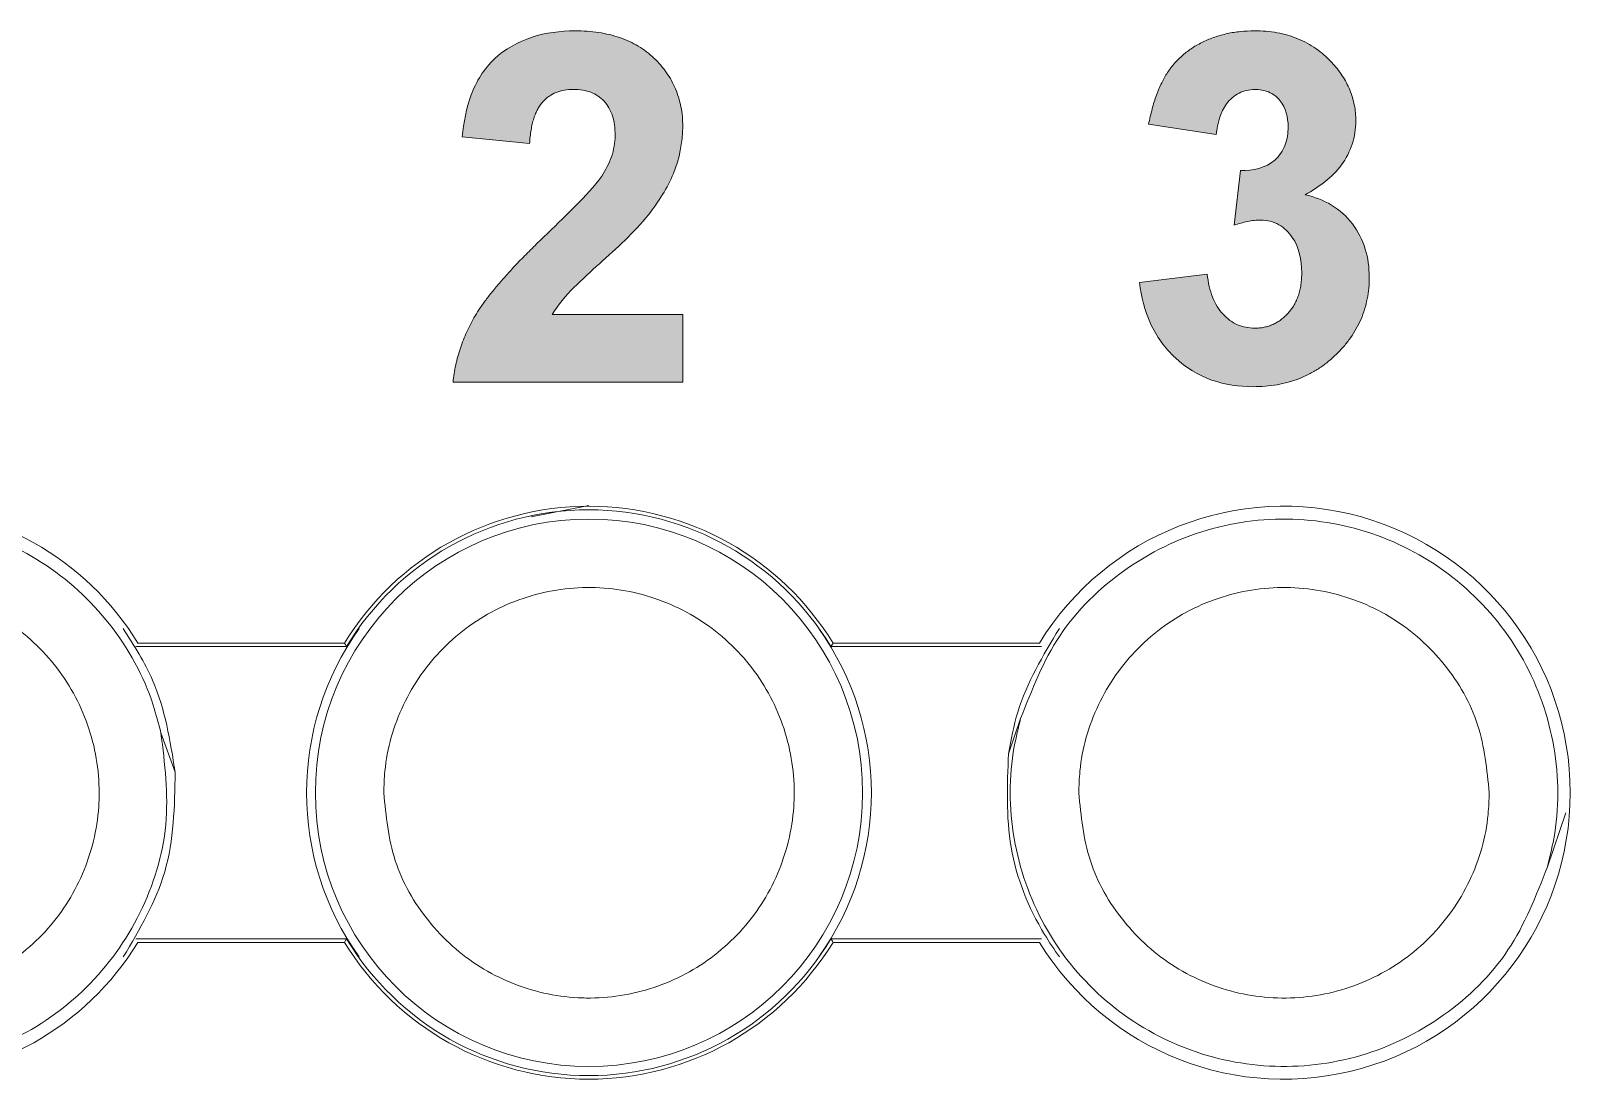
# Model space of a CAD drawing. Extents: x 222 to 1672, y 144 to 807.
# Drawn here: x 459.56 to 465.19, y 469.23 to 473.06 of the extents above; entities that cross this region are included whole.
import ezdxf

# ---------------------------------------------------------------- set-up
doc = ezdxf.new("R2010")
doc.units = 0
doc.header["$LTSCALE"] = 2
doc.header["$MEASUREMENT"] = 0
doc.layers.get('0').update_dxf_attribs({"linetype": 'CONTINUOUS'})

msp = doc.modelspace()

# ---------------------------------------------------------------- hatches: boundary and pattern name
at = {"lineweight": 5}
h = msp.add_hatch(color=256, dxfattribs=at)
edge = h.paths.add_edge_path(flags=0)
edge.add_spline(control_points=[(461.65132, 472.53007), (461.62357, 472.49108), (461.59042, 472.45684), (461.52327, 472.38912), (461.4891, 472.35586), (461.45479, 472.32273)], knot_values=[0, 0, 0, 0, 0.5, 0.5, 1, 1, 1, 1], weights=[1, 1, 1, 1, 1, 1], degree=3, periodic=0)
edge.add_spline(control_points=[(461.45479, 472.32273), (461.43888, 472.30743), (461.40811, 472.27785), (461.36439, 472.23425), (461.32484, 472.19282), (461.28983, 472.15341), (461.25812, 472.11695), (461.23082, 472.08259), (461.20784, 472.05032), (461.18252, 472.01091), (461.15707, 471.96196), (461.13361, 471.90181), (461.11604, 471.84017), (461.11035, 471.79797), (461.10751, 471.77686)], knot_values=[0, 0, 0, 0, 0.0999847, 0.1933643, 0.279631, 0.3593995, 0.4321138, 0.4984758, 0.5580759, 0.6115183, 0.7105433, 0.8073379, 0.903642, 1, 1, 1, 1], weights=[1, 1, 1, 1, 1, 1, 1, 1, 1, 1, 1, 1, 1, 1, 1], degree=3, periodic=0)
edge.add_line((461.10751, 471.77686), (461.94715, 471.77686))
edge.add_line((461.94715, 471.77686), (461.94715, 472.02382))
edge.add_line((461.94715, 472.02382), (461.46997, 472.02382))
edge.add_spline(control_points=[(461.46997, 472.02382), (461.49267, 472.06044), (461.51921, 472.09351), (461.5799, 472.1526), (461.61104, 472.18141), (461.70539, 472.26697), (461.76973, 472.32297), (461.82265, 472.38962)], knot_values=[0, 0, 0, 0, 0.25, 0.25, 0.5, 0.5, 1, 1, 1, 1], weights=[1, 1, 1, 1, 1, 1, 1, 1], degree=3, periodic=0)
edge.add_spline(control_points=[(461.82265, 472.38962), (461.85818, 472.43656), (461.89113, 472.4862), (461.93548, 472.59398), (461.94583, 472.65274), (461.94715, 472.71168)], knot_values=[0, 0, 0, 0, 0.5, 0.5, 1, 1, 1, 1], weights=[1, 1, 1, 1, 1, 1], degree=3, periodic=0)
edge.add_spline(control_points=[(461.94715, 472.71168), (461.94692, 472.72388), (461.94645, 472.74787), (461.94101, 472.783), (461.93282, 472.8166), (461.92157, 472.84881), (461.90644, 472.87921), (461.8883, 472.90827), (461.86694, 472.93585), (461.84223, 472.96149), (461.81482, 472.98487), (461.78475, 473.00537), (461.75212, 473.02264), (461.71706, 473.03685), (461.6794, 473.04751), (461.63952, 473.05556), (461.59707, 473.06018), (461.56799, 473.06073), (461.55306, 473.06102)], knot_values=[0, 0, 0, 0, 0.0617679, 0.1215089, 0.1796931, 0.2368754, 0.2940179, 0.3514178, 0.4102701, 0.4705148, 0.5315599, 0.592554, 0.6545737, 0.7183293, 0.7839363, 0.852633, 0.924335, 1, 1, 1, 1], weights=[1, 1, 1, 1, 1, 1, 1, 1, 1, 1, 1, 1, 1, 1, 1, 1, 1, 1, 1], degree=3, periodic=0)
edge.add_spline(control_points=[(461.55306, 473.06102), (461.49973, 473.06032), (461.44669, 473.05416), (461.34633, 473.02082), (461.29836, 472.99487), (461.22016, 472.92247), (461.19245, 472.87563), (461.15561, 472.77764), (461.14668, 472.726), (461.14044, 472.67361)], knot_values=[0, 0, 0, 0, 0.25, 0.25, 0.5, 0.5, 0.75, 0.75, 1, 1, 1, 1], weights=[1, 1, 1, 1, 1, 1, 1, 1, 1, 1], degree=3, periodic=0)
edge.add_line((461.14044, 472.67361), (461.38739, 472.64943))
edge.add_spline(control_points=[(461.38739, 472.64943), (461.38796, 472.65802), (461.38906, 472.67456), (461.39252, 472.69833), (461.3968, 472.72016), (461.40213, 472.74017), (461.40885, 472.75822), (461.41655, 472.77452), (461.42522, 472.78901), (461.43821, 472.80545), (461.45751, 472.8221), (461.48431, 472.83696), (461.51508, 472.8455), (461.53671, 472.84649), (461.54791, 472.84699)], knot_values=[0, 0, 0, 0, 0.089873, 0.1731115, 0.2507683, 0.3222695, 0.3891663, 0.4516783, 0.5103696, 0.5652154, 0.6699706, 0.7742151, 0.8831211, 1, 1, 1, 1], weights=[1, 1, 1, 1, 1, 1, 1, 1, 1, 1, 1, 1, 1, 1, 1], degree=3, periodic=0)
edge.add_spline(control_points=[(461.54791, 472.84699), (461.55919, 472.84646), (461.58078, 472.84543), (461.61139, 472.83744), (461.63802, 472.82352), (461.66058, 472.8041), (461.67859, 472.77938), (461.69147, 472.74982), (461.69888, 472.71556), (461.69974, 472.69131), (461.7002, 472.6785)], knot_values=[0, 0, 0, 0, 0.131231, 0.2510918, 0.3649536, 0.47821, 0.5946121, 0.7179637, 0.8509261, 1, 1, 1, 1], weights=[1, 1, 1, 1, 1, 1, 1, 1, 1, 1, 1], degree=3, periodic=0)
edge.add_spline(control_points=[(461.7002, 472.6785), (461.69884, 472.65215), (461.6956, 472.62612), (461.67815, 472.57597), (461.66501, 472.5528), (461.65132, 472.53007)], knot_values=[0, 0, 0, 0, 0.5, 0.5, 1, 1, 1, 1], weights=[1, 1, 1, 1, 1, 1], degree=3, periodic=0)
h = msp.add_hatch(color=256, dxfattribs=at)
edge = h.paths.add_edge_path(flags=0)
edge.add_spline(control_points=[(464.20925, 472.1779), (464.20911, 472.17035), (464.20883, 472.15556), (464.20649, 472.13396), (464.20264, 472.11348), (464.19726, 472.09419), (464.19039, 472.076), (464.18152, 472.05931), (464.17141, 472.04369), (464.15995, 472.02929), (464.14702, 472.01665), (464.1338, 472.00505), (464.11929, 471.9959), (464.10453, 471.98767), (464.08858, 471.98189), (464.07209, 471.97742), (464.05482, 471.97481), (464.04308, 471.97455), (464.03715, 471.97442)], knot_values=[0, 0, 0, 0, 0.0758305, 0.1485862, 0.2178373, 0.2849122, 0.3495259, 0.4127003, 0.4743294, 0.5361989, 0.5970956, 0.6557591, 0.7123701, 0.7690074, 0.8251514, 0.8821802, 0.9405204, 1, 1, 1, 1], weights=[1, 1, 1, 1, 1, 1, 1, 1, 1, 1, 1, 1, 1, 1, 1, 1, 1, 1, 1], degree=3, periodic=0)
edge.add_spline(control_points=[(464.03715, 471.97442), (464.02618, 471.97495), (464.00474, 471.97598), (463.97398, 471.98617), (463.94573, 472.00228), (463.92079, 472.02518), (463.8987, 472.05337), (463.88234, 472.0881), (463.86969, 472.12798), (463.86565, 472.1568), (463.86352, 472.17199)], knot_values=[0, 0, 0, 0, 0.1131108, 0.2210721, 0.3314922, 0.4470273, 0.5690459, 0.6995095, 0.8416922, 1, 1, 1, 1], weights=[1, 1, 1, 1, 1, 1, 1, 1, 1, 1, 1], degree=3, periodic=0)
edge.add_line((463.86352, 472.17199), (463.61656, 472.14163))
edge.add_spline(control_points=[(463.61656, 472.14163), (463.62297, 472.08966), (463.63445, 472.03857), (463.67842, 471.94413), (463.70925, 471.90145), (463.7861, 471.82996), (463.83107, 471.802), (463.92894, 471.76775), (463.97994, 471.76128), (464.03201, 471.7604)], knot_values=[0, 0, 0, 0, 0.25, 0.25, 0.5, 0.5, 0.75, 0.75, 1, 1, 1, 1], weights=[1, 1, 1, 1, 1, 1, 1, 1, 1, 1], degree=3, periodic=0)
edge.add_spline(control_points=[(464.03201, 471.7604), (464.04677, 471.76074), (464.07589, 471.76143), (464.11856, 471.7668), (464.15934, 471.77622), (464.19826, 471.78897), (464.23531, 471.8057), (464.27071, 471.82558), (464.30378, 471.84995), (464.33491, 471.87718), (464.36327, 471.90704), (464.38817, 471.93878), (464.40907, 471.97221), (464.42655, 472.00698), (464.43962, 472.04358), (464.44911, 472.08157), (464.45535, 472.12111), (464.45592, 472.14804), (464.4562, 472.1617)], knot_values=[0, 0, 0, 0, 0.0680365, 0.1341682, 0.1978302, 0.2606972, 0.3226179, 0.3849258, 0.4474589, 0.5115953, 0.575337, 0.6370049, 0.6972077, 0.756774, 0.8160353, 0.8759468, 0.937097, 1, 1, 1, 1], weights=[1, 1, 1, 1, 1, 1, 1, 1, 1, 1, 1, 1, 1, 1, 1, 1, 1, 1, 1], degree=3, periodic=0)
edge.add_spline(control_points=[(464.4562, 472.1617), (464.45537, 472.1963), (464.45182, 472.23048), (464.43141, 472.29682), (464.41535, 472.32767), (464.37299, 472.38272), (464.34783, 472.40602), (464.28823, 472.4422), (464.25591, 472.4539), (464.22211, 472.4619)], knot_values=[0, 0, 0, 0, 0.25, 0.25, 0.5, 0.5, 0.75, 0.75, 1, 1, 1, 1], weights=[1, 1, 1, 1, 1, 1, 1, 1, 1, 1], degree=3, periodic=0)
edge.add_spline(control_points=[(464.22211, 472.4619), (464.27219, 472.49077), (464.32033, 472.52465), (464.37149, 472.59384), (464.38482, 472.61966), (464.40283, 472.67445), (464.40576, 472.70293), (464.40681, 472.73175)], knot_values=[0, 0, 0, 0, 0.5, 0.5, 0.75, 0.75, 1, 1, 1, 1], weights=[1, 1, 1, 1, 1, 1, 1, 1], degree=3, periodic=0)
edge.add_spline(control_points=[(464.40681, 472.73175), (464.40658, 472.74154), (464.40612, 472.76103), (464.40193, 472.78984), (464.39486, 472.81778), (464.38538, 472.84511), (464.37264, 472.8714), (464.35761, 472.89726), (464.33966, 472.92214), (464.32584, 472.93766), (464.31884, 472.94552)], knot_values=[0, 0, 0, 0, 0.1238983, 0.2467408, 0.3676144, 0.4884929, 0.6123389, 0.7369205, 0.8668022, 1, 1, 1, 1], weights=[1, 1, 1, 1, 1, 1, 1, 1, 1, 1, 1], degree=3, periodic=0)
edge.add_spline(control_points=[(464.31884, 472.94552), (464.30977, 472.95474), (464.29184, 472.97299), (464.26156, 472.99643), (464.2294, 473.01675), (464.19466, 473.03289), (464.15793, 473.04557), (464.11905, 473.05453), (464.07796, 473.06005), (464.04978, 473.06069), (464.03535, 473.06102)], knot_values=[0, 0, 0, 0, 0.1228372, 0.2430698, 0.3632248, 0.4839762, 0.6064773, 0.7320876, 0.8628777, 1, 1, 1, 1], weights=[1, 1, 1, 1, 1, 1, 1, 1, 1, 1, 1], degree=3, periodic=0)
edge.add_spline(control_points=[(464.03535, 473.06102), (464.01852, 473.06056), (463.98551, 473.05964), (463.93738, 473.05163), (463.89166, 473.03911), (463.84887, 473.02136), (463.80946, 472.99941), (463.77435, 472.97317), (463.74376, 472.94325), (463.71764, 472.90896), (463.69606, 472.86959), (463.67726, 472.82493), (463.66136, 472.77434), (463.65356, 472.73826), (463.64949, 472.7194)], knot_values=[0, 0, 0, 0, 0.0887937, 0.1740353, 0.2566934, 0.3384464, 0.4178559, 0.4941374, 0.5690024, 0.6429332, 0.7207162, 0.8052548, 0.8982642, 1, 1, 1, 1], weights=[1, 1, 1, 1, 1, 1, 1, 1, 1, 1, 1, 1, 1, 1, 1], degree=3, periodic=0)
edge.add_line((463.64949, 472.7194), (463.89644, 472.68236))
edge.add_spline(control_points=[(463.89644, 472.68236), (463.9019, 472.72215), (463.91067, 472.76273), (463.94686, 472.81051), (463.96216, 472.82403), (463.99776, 472.84254), (464.01748, 472.84601), (464.03741, 472.84699)], knot_values=[0, 0, 0, 0, 0.5, 0.5, 0.75, 0.75, 1, 1, 1, 1], weights=[1, 1, 1, 1, 1, 1, 1, 1], degree=3, periodic=0)
edge.add_spline(control_points=[(464.03741, 472.84699), (464.05486, 472.8462), (464.0724, 472.84424), (464.10422, 472.83061), (464.11829, 472.81991), (464.15157, 472.77968), (464.1586, 472.74452), (464.15986, 472.71014)], knot_values=[0, 0, 0, 0, 0.25, 0.25, 0.5, 0.5, 1, 1, 1, 1], weights=[1, 1, 1, 1, 1, 1, 1, 1], degree=3, periodic=0)
edge.add_spline(control_points=[(464.15986, 472.71014), (464.15883, 472.68765), (464.15685, 472.66491), (464.14064, 472.62286), (464.12764, 472.60369), (464.0777, 472.55883), (464.03034, 472.54988), (463.98545, 472.55065)], knot_values=[0, 0, 0, 0, 0.25, 0.25, 0.5, 0.5, 1, 1, 1, 1], weights=[1, 1, 1, 1, 1, 1, 1, 1], degree=3, periodic=0)
edge.add_line((463.98545, 472.55065), (463.9623, 472.35129))
edge.add_spline(control_points=[(463.9623, 472.35129), (463.97819, 472.35614), (463.99422, 472.36069), (464.0105, 472.36398), (464.01871, 472.36563), (464.02695, 472.36717), (464.03526, 472.36813), (464.04357, 472.3691), (464.05195, 472.36934), (464.06031, 472.36955)], knot_values=[0, 0, 0, 0, 0.0000499, 0.0000499, 0.0000499, 0.000075, 0.000075, 0.000075, 0.0001001, 0.0001001, 0.0001001, 0.0001001], weights=[1, 1, 1, 1, 1, 1, 1, 1, 1, 1], degree=3, periodic=0)
edge.add_spline(control_points=[(464.06031, 472.36955), (464.08315, 472.36802), (464.10597, 472.36409), (464.14529, 472.34097), (464.16166, 472.32479), (464.20056, 472.2693), (464.20757, 472.22294), (464.20925, 472.1779)], knot_values=[0, 0, 0, 0, 0.25, 0.25, 0.5, 0.5, 1, 1, 1, 1], weights=[1, 1, 1, 1, 1, 1, 1, 1], degree=3, periodic=0)

# ---------------------------------------------------------------- linework, layer by layer
for p, q in [((463.89644, 472.68236), (463.64949, 472.7194)), ((461.38739, 472.64943), (461.14044, 472.67361)), ((463.9623, 472.35129), (463.98545, 472.55065)), ((463.61656, 472.14163), (463.86352, 472.17199)), ((461.46997, 472.02382), (461.94715, 472.02382)), ((461.94715, 472.02382), (461.94715, 471.77686)), ((461.94715, 471.77686), (461.10751, 471.77686))]:
    msp.add_line(p, q, dxfattribs=at)
at = {"linetype": 'Continuous', "lineweight": 5}
for p, q in [((461.60438, 471.32675), (461.39282, 471.28467)), ((460.76169, 470.87673), (460.76462, 470.87673)), ((462.44414, 470.87673), (462.44543, 470.87673)), ((459.94884, 470.81059), (460.71827, 470.81059)), ((460.71091, 470.82368), (459.9562, 470.82368)), ((462.48884, 470.81059), (463.25827, 470.81059)), ((463.25091, 470.82368), (462.4962, 470.82368)), ((460.04016, 470.49546), (460.09238, 470.35158)), ((463.18184, 470.54784), (463.13765, 470.41902)), ((465.17465, 470.20311), (465.10692, 470.00557)), ((460.71827, 469.74313), (459.94884, 469.74313)), ((459.9562, 469.73004), (460.71091, 469.73004)), ((463.25827, 469.74313), (462.48884, 469.74313)), ((462.4962, 469.73004), (463.25091, 469.73004)), ((460.76462, 469.67673), (460.76187, 469.67673)), ((462.44414, 469.67673), (462.44525, 469.67673))]:
    msp.add_line(p, q, dxfattribs=at)
at = {"linetype": 'Continuous', "lineweight": 5, "flags": 128}
for points in [[(460.71827, 470.81059), (460.7132, 470.8196), (460.71091, 470.82368)], [(462.48884, 470.81059), (462.49391, 470.8196), (462.4962, 470.82368)], [(460.71827, 469.74313), (460.7132, 469.73413), (460.71091, 469.73004)], [(462.48884, 469.74313), (462.49391, 469.73413), (462.4962, 469.73004)]]:
    msp.add_lwpolyline(points, dxfattribs=at)
at = {"linetype": 'Continuous', "lineweight": 5}
msp.add_circle((461.60438, 470.2767), 1, dxfattribs=at)
for centre, radius, start, end in [((459.06356, 470.27686), 1.04682, 31.4908, 148.5092), ((461.60356, 470.27686), 1.04682, 31.4908, 148.5092), ((461.60356, 470.27686), 1.03373, 31.08527, 148.91473), ((464.14356, 470.27686), 1.04682, 211.4908, 148.5092), ((461.60438, 470.27673), 1.03208, 144.45452, 215.54548), ((461.60438, 470.27673), 1.03208, 324.45452, 35.54548), ((459.06356, 470.27686), 1.04682, 211.4908, 328.5092), ((461.60356, 470.27686), 1.04682, 211.4908, 328.5092), ((461.60356, 470.27686), 1.03373, 211.08527, 328.91473)]:
    msp.add_arc(centre, radius, start, end, dxfattribs=at)
at = {"lineweight": 5}
for points, knots in [([(461.14044, 472.67361), (461.14668, 472.726), (461.15561, 472.77764), (461.19245, 472.87563), (461.22016, 472.92247), (461.29836, 472.99487), (461.34633, 473.02082), (461.44669, 473.05416), (461.49973, 473.06032), (461.55306, 473.06102)], [0, 0, 0, 0, 0.25, 0.25, 0.5, 0.5, 0.75, 0.75, 1, 1, 1, 1]), ([(461.55306, 473.06102), (461.56799, 473.06073), (461.59707, 473.06018), (461.63952, 473.05556), (461.6794, 473.04751), (461.71706, 473.03685), (461.75212, 473.02264), (461.78475, 473.00537), (461.81482, 472.98487), (461.84223, 472.96149), (461.86694, 472.93585), (461.8883, 472.90827), (461.90644, 472.87921), (461.92157, 472.84881), (461.93282, 472.8166), (461.94101, 472.783), (461.94645, 472.74787), (461.94692, 472.72388), (461.94715, 472.71168)], [0, 0, 0, 0, 0.075665, 0.147367, 0.2160637, 0.2816707, 0.3454263, 0.407446, 0.4684401, 0.5294852, 0.5897299, 0.6485822, 0.7059821, 0.7631246, 0.8203069, 0.8784911, 0.9382321, 1, 1, 1, 1]), ([(463.64949, 472.7194), (463.65356, 472.73826), (463.66136, 472.77434), (463.67726, 472.82493), (463.69606, 472.86959), (463.71764, 472.90896), (463.74376, 472.94325), (463.77435, 472.97317), (463.80946, 472.99941), (463.84887, 473.02136), (463.89166, 473.03911), (463.93738, 473.05163), (463.98551, 473.05964), (464.01852, 473.06056), (464.03535, 473.06102)], [0, 0, 0, 0, 0.1017358, 0.1947452, 0.2792838, 0.3570668, 0.4309976, 0.5058626, 0.5821441, 0.6615536, 0.7433066, 0.8259647, 0.9112063, 1, 1, 1, 1]), ([(464.03535, 473.06102), (464.04978, 473.06069), (464.07796, 473.06005), (464.11905, 473.05453), (464.15793, 473.04557), (464.19466, 473.03289), (464.2294, 473.01675), (464.26156, 472.99643), (464.29184, 472.97299), (464.30977, 472.95474), (464.31884, 472.94552)], [0, 0, 0, 0, 0.1371223, 0.2679124, 0.3935227, 0.5160238, 0.6367752, 0.7569302, 0.8771628, 1, 1, 1, 1]), ([(464.31884, 472.94552), (464.32584, 472.93766), (464.33966, 472.92214), (464.35761, 472.89726), (464.37264, 472.8714), (464.38538, 472.84511), (464.39486, 472.81778), (464.40193, 472.78984), (464.40612, 472.76103), (464.40658, 472.74154), (464.40681, 472.73175)], [0, 0, 0, 0, 0.1331978, 0.2630795, 0.3876611, 0.5115071, 0.6323856, 0.7532592, 0.8761017, 1, 1, 1, 1]), ([(461.54791, 472.84699), (461.53671, 472.84649), (461.51508, 472.8455), (461.48431, 472.83696), (461.45751, 472.8221), (461.43821, 472.80545), (461.42522, 472.78901), (461.41655, 472.77452), (461.40885, 472.75822), (461.40213, 472.74017), (461.3968, 472.72016), (461.39252, 472.69833), (461.38906, 472.67456), (461.38796, 472.65802), (461.38739, 472.64943)], [0, 0, 0, 0, 0.1168789, 0.2257849, 0.3300294, 0.4347846, 0.4896304, 0.5483217, 0.6108337, 0.6777305, 0.7492317, 0.8268885, 0.910127, 1, 1, 1, 1]), ([(461.7002, 472.6785), (461.69974, 472.69131), (461.69888, 472.71556), (461.69147, 472.74982), (461.67859, 472.77938), (461.66058, 472.8041), (461.63802, 472.82352), (461.61139, 472.83744), (461.58078, 472.84543), (461.55919, 472.84646), (461.54791, 472.84699)], [0, 0, 0, 0, 0.1490739, 0.2820363, 0.4053879, 0.52179, 0.6350464, 0.7489082, 0.868769, 1, 1, 1, 1]), ([(464.03741, 472.84699), (464.01748, 472.84601), (463.99776, 472.84254), (463.96216, 472.82403), (463.94686, 472.81051), (463.91067, 472.76273), (463.9019, 472.72215), (463.89644, 472.68236)], [0, 0, 0, 0, 0.25, 0.25, 0.5, 0.5, 1, 1, 1, 1]), ([(464.15986, 472.71014), (464.1586, 472.74452), (464.15157, 472.77968), (464.11829, 472.81991), (464.10422, 472.83061), (464.0724, 472.84424), (464.05486, 472.8462), (464.03741, 472.84699)], [0, 0, 0, 0, 0.5, 0.5, 0.75, 0.75, 1, 1, 1, 1]), ([(461.94715, 472.71168), (461.94583, 472.65274), (461.93548, 472.59398), (461.89113, 472.4862), (461.85818, 472.43656), (461.82265, 472.38962)], [0, 0, 0, 0, 0.5, 0.5, 1, 1, 1, 1]), ([(463.98545, 472.55065), (464.03034, 472.54988), (464.0777, 472.55883), (464.12764, 472.60369), (464.14064, 472.62286), (464.15685, 472.66491), (464.15883, 472.68765), (464.15986, 472.71014)], [0, 0, 0, 0, 0.5, 0.5, 0.75, 0.75, 1, 1, 1, 1]), ([(464.40681, 472.73175), (464.40576, 472.70293), (464.40283, 472.67445), (464.38482, 472.61966), (464.37149, 472.59384), (464.32033, 472.52465), (464.27219, 472.49077), (464.22211, 472.4619)], [0, 0, 0, 0, 0.25, 0.25, 0.5, 0.5, 1, 1, 1, 1]), ([(461.65132, 472.53007), (461.66501, 472.5528), (461.67815, 472.57597), (461.6956, 472.62612), (461.69884, 472.65215), (461.7002, 472.6785)], [0, 0, 0, 0, 0.5, 0.5, 1, 1, 1, 1]), ([(461.45479, 472.32273), (461.4891, 472.35586), (461.52327, 472.38912), (461.59042, 472.45684), (461.62357, 472.49108), (461.65132, 472.53007)], [0, 0, 0, 0, 0.5, 0.5, 1, 1, 1, 1]), ([(464.22211, 472.4619), (464.25591, 472.4539), (464.28823, 472.4422), (464.34783, 472.40602), (464.37299, 472.38272), (464.41535, 472.32767), (464.43141, 472.29682), (464.45182, 472.23048), (464.45537, 472.1963), (464.4562, 472.1617)], [0, 0, 0, 0, 0.25, 0.25, 0.5, 0.5, 0.75, 0.75, 1, 1, 1, 1]), ([(461.82265, 472.38962), (461.76973, 472.32297), (461.70539, 472.26697), (461.61104, 472.18141), (461.5799, 472.1526), (461.51921, 472.09351), (461.49267, 472.06044), (461.46997, 472.02382)], [0, 0, 0, 0, 0.5, 0.5, 0.75, 0.75, 1, 1, 1, 1]), ([(464.06031, 472.36955), (464.05195, 472.36934), (464.04357, 472.3691), (464.03526, 472.36813), (464.02695, 472.36717), (464.01871, 472.36563), (464.0105, 472.36398), (463.99422, 472.36069), (463.97819, 472.35614), (463.9623, 472.35129)], [0, 0, 0, 0, 0.00002508508, 0.00002508508, 0.00002508508, 0.00005017861, 0.00005017861, 0.00005017861, 0.00010006076, 0.00010006076, 0.00010006076, 0.00010006076]), ([(464.20925, 472.1779), (464.20757, 472.22294), (464.20056, 472.2693), (464.16166, 472.32479), (464.14529, 472.34097), (464.10597, 472.36409), (464.08315, 472.36802), (464.06031, 472.36955)], [0, 0, 0, 0, 0.5, 0.5, 0.75, 0.75, 1, 1, 1, 1]), ([(461.10751, 471.77686), (461.11035, 471.79797), (461.11604, 471.84017), (461.13361, 471.90181), (461.15707, 471.96196), (461.18252, 472.01091), (461.20784, 472.05032), (461.23082, 472.08259), (461.25812, 472.11695), (461.28983, 472.15341), (461.32484, 472.19282), (461.36439, 472.23425), (461.40811, 472.27785), (461.43888, 472.30743), (461.45479, 472.32273)], [0, 0, 0, 0, 0.096358, 0.1926621, 0.2894567, 0.3884817, 0.4419241, 0.5015242, 0.5678862, 0.6406005, 0.720369, 0.8066357, 0.9000153, 1, 1, 1, 1]), ([(464.03201, 471.7604), (463.97994, 471.76128), (463.92894, 471.76775), (463.83107, 471.802), (463.7861, 471.82996), (463.70925, 471.90145), (463.67842, 471.94413), (463.63445, 472.03857), (463.62297, 472.08966), (463.61656, 472.14163)], [0, 0, 0, 0, 0.25, 0.25, 0.5, 0.5, 0.75, 0.75, 1, 1, 1, 1]), ([(463.86352, 472.17199), (463.86565, 472.1568), (463.86969, 472.12798), (463.88234, 472.0881), (463.8987, 472.05337), (463.92079, 472.02518), (463.94573, 472.00228), (463.97398, 471.98617), (464.00474, 471.97598), (464.02618, 471.97495), (464.03715, 471.97442)], [0, 0, 0, 0, 0.1583078, 0.3004905, 0.4309541, 0.5529727, 0.6685078, 0.7789279, 0.8868892, 1, 1, 1, 1]), ([(464.4562, 472.1617), (464.45592, 472.14804), (464.45535, 472.12111), (464.44911, 472.08157), (464.43962, 472.04358), (464.42655, 472.00698), (464.40907, 471.97221), (464.38817, 471.93878), (464.36327, 471.90704), (464.33491, 471.87718), (464.30378, 471.84995), (464.27071, 471.82558), (464.23531, 471.8057), (464.19826, 471.78897), (464.15934, 471.77622), (464.11856, 471.7668), (464.07589, 471.76143), (464.04677, 471.76074), (464.03201, 471.7604)], [0, 0, 0, 0, 0.062903, 0.1240532, 0.1839647, 0.243226, 0.3027923, 0.3629951, 0.424663, 0.4884047, 0.5525411, 0.6150742, 0.6773821, 0.7393028, 0.8021698, 0.8658318, 0.9319635, 1, 1, 1, 1]), ([(464.03715, 471.97442), (464.04308, 471.97455), (464.05482, 471.97481), (464.07209, 471.97742), (464.08858, 471.98189), (464.10453, 471.98767), (464.11929, 471.9959), (464.1338, 472.00505), (464.14702, 472.01665), (464.15995, 472.02929), (464.17141, 472.04369), (464.18152, 472.05931), (464.19039, 472.076), (464.19726, 472.09419), (464.20264, 472.11348), (464.20649, 472.13396), (464.20883, 472.15556), (464.20911, 472.17035), (464.20925, 472.1779)], [0, 0, 0, 0, 0.0594796, 0.1178198, 0.1748486, 0.2309926, 0.2876299, 0.3442409, 0.4029044, 0.4638011, 0.5256706, 0.5872997, 0.6504741, 0.7150878, 0.7821627, 0.8514138, 0.9241695, 1, 1, 1, 1])]:
    msp.add_open_spline(points, degree=3, knots=knots, dxfattribs=at)
at = {"linetype": 'Continuous', "lineweight": 5}
for points, knots in [([(458.0886, 470.05795), (458.07479, 470.17009), (458.04717, 470.39438), (458.1499, 470.72415), (458.34783, 471.0017), (458.62866, 471.198), (458.95807, 471.29029), (459.29953, 471.26835), (459.61474, 471.13459), (459.86682, 470.90413), (459.99455, 470.67181), (460.03137, 470.52943), (460.04016, 470.49546)], [0, 0, 0, 0, 0.1073726, 0.2147448, 0.3221172, 0.4294899, 0.5368622, 0.6442346, 0.7516068, 0.8589796, 0.9663522, 1, 1, 1, 1]), ([(463.18184, 470.54784), (463.22297, 470.65308), (463.30523, 470.86356), (463.55231, 471.10492), (463.85835, 471.2551), (464.19872, 471.29438), (464.53242, 471.21909), (464.82246, 471.03753), (465.03626, 470.77007), (465.14857, 470.44752), (465.15058, 470.18241), (465.11533, 470.03963), (465.10692, 470.00557)], [0, 0, 0, 0, 0.1073731, 0.2147458, 0.3221178, 0.4294903, 0.5368626, 0.6442352, 0.7516075, 0.8589793, 0.9663517, 1, 1, 1, 1]), ([(458.31438, 470.2767), (458.32267, 470.19237), (458.33925, 470.0237), (458.46857, 469.79921), (458.65884, 469.62857), (458.85688, 469.54741), (458.99194, 469.5287), (459.08529, 469.52548), (459.22135, 469.53489), (459.42417, 469.60226), (459.62703, 469.7594), (459.76659, 469.97461), (459.81091, 470.15847), (459.81727, 470.3434), (459.78567, 470.52987), (459.66124, 470.75416), (459.46955, 470.92486), (459.23217, 471.02242), (458.97586, 471.03593), (458.72959, 470.96384), (458.52086, 470.81424), (458.37418, 470.60422), (458.31882, 470.41325), (458.31523, 470.30301), (458.31438, 470.2767)], [0, 0, 0, 0, 0.0536753, 0.1073508, 0.1610265, 0.214702, 0.2412505, 0.2478661, 0.2744146, 0.3280903, 0.3817655, 0.4354413, 0.4891171, 0.5000993, 0.5537754, 0.6074509, 0.661126, 0.7148015, 0.7684771, 0.8221526, 0.8758284, 0.9295035, 0.9831792, 1, 1, 1, 1]), ([(460.85438, 470.2767), (460.86267, 470.19237), (460.87925, 470.0237), (461.00857, 469.79921), (461.19884, 469.62857), (461.39688, 469.54741), (461.53194, 469.5287), (461.62529, 469.52548), (461.76135, 469.53489), (461.96417, 469.60226), (462.16703, 469.7594), (462.30659, 469.97461), (462.35091, 470.15847), (462.35727, 470.3434), (462.32567, 470.52987), (462.20124, 470.75416), (462.00955, 470.92486), (461.77217, 471.02242), (461.51586, 471.03593), (461.26959, 470.96384), (461.06086, 470.81424), (460.91418, 470.60422), (460.85882, 470.41325), (460.85523, 470.30301), (460.85438, 470.2767)], [0, 0, 0, 0, 0.0536753, 0.1073508, 0.1610265, 0.214702, 0.2412505, 0.2478661, 0.2744146, 0.3280904, 0.3817655, 0.4354413, 0.4891171, 0.5000993, 0.5537754, 0.6074509, 0.661126, 0.7148016, 0.7684771, 0.8221526, 0.8758284, 0.9295035, 0.9831792, 1, 1, 1, 1]), ([(464.89438, 470.2767), (464.88609, 470.36104), (464.8695, 470.52971), (464.74022, 470.7542), (464.54982, 470.92485), (464.3121, 471.02242), (464.05588, 471.03593), (463.80959, 470.96384), (463.60086, 470.81424), (463.45418, 470.60422), (463.39882, 470.41325), (463.39523, 470.30301), (463.39438, 470.2767)], [0, 0, 0, 0, 0.1073736, 0.2147458, 0.3221174, 0.4294898, 0.5368622, 0.6442346, 0.7516075, 0.8589791, 0.9663517, 1, 1, 1, 1]), ([(460.09238, 470.35158), (460.07381, 470.46718), (460.04358, 470.65538), (459.94175, 470.81511), (459.90247, 470.87673)], [0, 0, 0, 0, 0.6142239, 1, 1, 1, 1]), ([(463.32356, 470.87673), (463.26376, 470.77808), (463.17667, 470.63439), (463.14696, 470.47042), (463.13765, 470.41902)], [0, 0, 0, 0, 0.6865718, 1, 1, 1, 1]), ([(460.04016, 470.49546), (460.05397, 470.38332), (460.08159, 470.15903), (459.97886, 469.82926), (459.78093, 469.5517), (459.5001, 469.35541), (459.17069, 469.26312), (458.82922, 469.28506), (458.51402, 469.41882), (458.26193, 469.64927), (458.1342, 469.88159), (458.09738, 470.02397), (458.0886, 470.05795)], [0, 0, 0, 0, 0.1073728, 0.2147451, 0.3221177, 0.4294898, 0.5368623, 0.6442348, 0.7516073, 0.8589794, 0.9663522, 1, 1, 1, 1]), ([(465.10692, 470.00557), (465.06579, 469.90033), (464.98352, 469.68985), (464.73645, 469.44849), (464.43041, 469.29831), (464.09004, 469.25902), (463.75634, 469.33433), (463.4663, 469.51587), (463.2525, 469.78333), (463.14018, 470.10589), (463.13817, 470.371), (463.17343, 470.51378), (463.18184, 470.54784)], [0, 0, 0, 0, 0.10737216, 0.21474474, 0.32211736, 0.42948993, 0.53686262, 0.64423477, 0.75160721, 0.85898027, 0.96635286, 1, 1, 1, 1]), ([(463.13765, 470.41902), (463.13285, 470.30441), (463.12325, 470.07519), (463.22235, 469.82472), (463.30504, 469.7038), (463.32356, 469.67673)], [0, 0, 0, 0, 0.43698259, 0.87396271, 1, 1, 1, 1]), ([(459.90247, 469.67673), (459.96223, 469.77781), (460.08513, 469.98568), (460.08992, 470.2274), (460.09238, 470.35158)], [0, 0, 0, 0, 0.4862569, 1, 1, 1, 1]), ([(463.39438, 470.2767), (463.40267, 470.19237), (463.41926, 470.0237), (463.54854, 469.79921), (463.73893, 469.62856), (463.97666, 469.53098), (464.23287, 469.51749), (464.47917, 469.58957), (464.6879, 469.73917), (464.83458, 469.94919), (464.88994, 470.14016), (464.89352, 470.2504), (464.89438, 470.2767)], [0, 0, 0, 0, 0.1073722, 0.2147447, 0.3221174, 0.4294901, 0.5368625, 0.6442352, 0.7516074, 0.8589804, 0.9663517, 1, 1, 1, 1])]:
    msp.add_open_spline(points, degree=3, knots=knots, dxfattribs=at)

doc.saveas('drawing.dxf')
